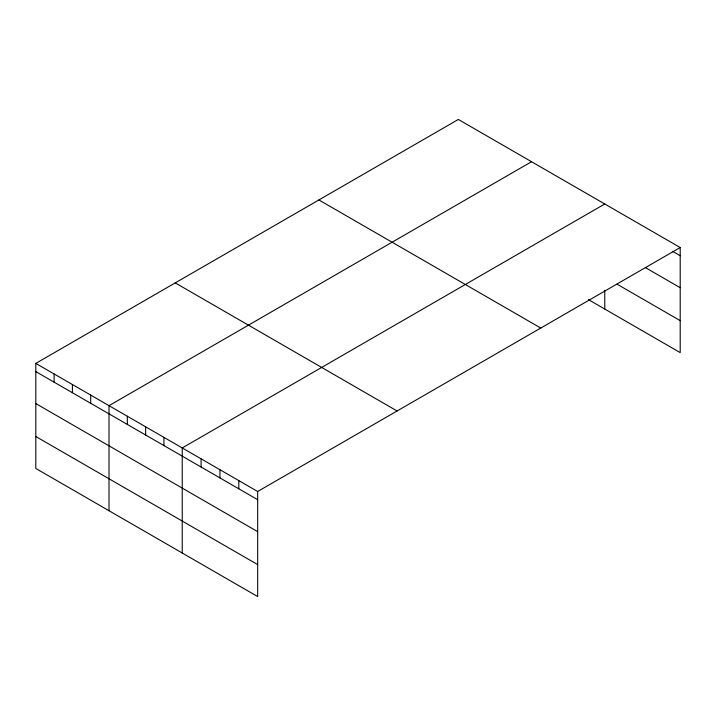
<?xml version="1.0" encoding="UTF-8"?>
<svg xmlns="http://www.w3.org/2000/svg" width="716" height="716" viewBox="0 0 716 716"><rect width="100%" height="100%" fill="white"/><g stroke="black" fill="none" stroke-linecap="round" stroke-linejoin="round"><path stroke-width="1.07" d="M680.2 247.539L458.338 119.447L35.8 363.397L35.8 468.461L257.662 596.553L257.662 491.489L680.2 247.539L680.2 352.603L588.391 299.601M531.549 161.718L109.011 405.668L109.011 510.732M604.769 203.988L182.231 447.939L182.231 553.003M672.655 251.388L680.2 255.737M645.313 267.56L680.2 287.707M617.022 284.163L680.2 320.643M318.897 199.952L540.759 328.044M175.241 282.892L397.103 410.984M35.8 363.397L257.662 491.489M35.8 371.595L257.662 499.687M35.8 403.564L257.662 531.657M35.8 436.5L257.662 564.593M604.769 290.311L604.769 309.052M238.804 480.597L238.804 488.804M219.946 469.714L219.946 477.912M201.089 458.822L201.089 467.029M163.928 437.369L163.928 445.576M145.625 426.799L145.625 435.006M127.323 416.229L127.323 424.436M90.708 395.098L90.708 403.305M72.406 384.528L72.406 392.735M54.103 373.967L54.103 382.165"/></g></svg>
